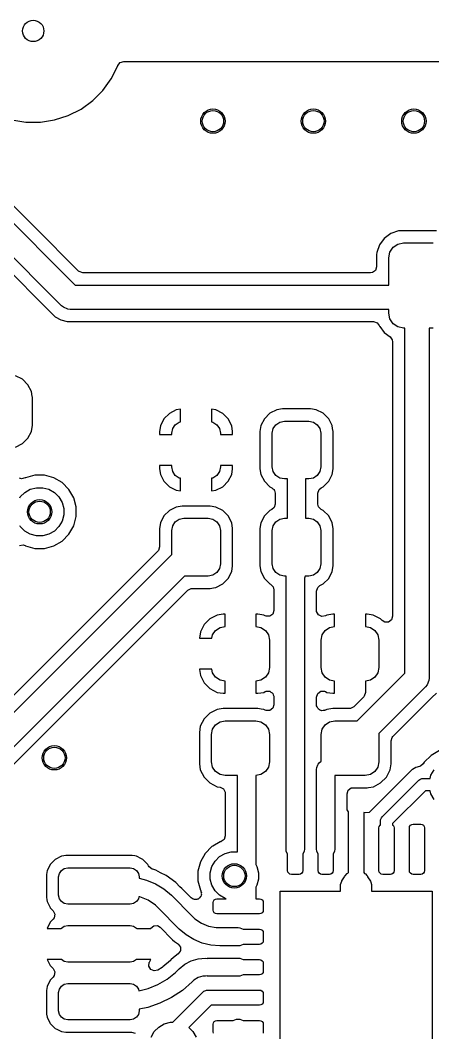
# Model space of a CAD drawing. Extents: x 5.36 to 6.5, y -4.55 to -3.35.
# Drawn here: x 5.822 to 6.089, y -4.007 to -3.352 of the extents above; entities that cross this region are included whole.
import ezdxf

# ---------------------------------------------------------------- set-up
doc = ezdxf.new("R2010")
doc.units = 0
doc.header["$MEASUREMENT"] = 0
doc.layers.add('BLACK', color=7, linetype='CONTINUOUS')

msp = doc.modelspace()

# ---------------------------------------------------------------- linework, layer by layer
at = {"layer": 'BLACK', "linetype": 'CONTINUOUS'}
for p, q in [((5.88673, -3.37939), (5.88902, -3.37864)), ((5.88902, -3.37864), (6.16563, -3.37864)), ((5.881, -3.3899), (5.88522, -3.38161)), ((5.88522, -3.38161), (5.88531, -3.38133)), ((5.88522, -3.38161), (5.88522, -3.38161)), ((5.88522, -3.38161), (5.88522, -3.38161)), ((5.88531, -3.38133), (5.88673, -3.37939)), ((5.87553, -3.39742), (5.881, -3.3899)), ((5.86896, -3.404), (5.87553, -3.39742)), ((5.86143, -3.40946), (5.86896, -3.404)), ((5.85315, -3.41368), (5.86143, -3.40946)), ((5.81664, -3.41656), (5.82582, -3.41801)), ((5.82582, -3.41801), (5.82582, -3.41801)), ((5.82582, -3.41801), (5.83512, -3.41801)), ((5.83512, -3.41801), (5.84431, -3.41656)), ((5.84431, -3.41656), (5.85315, -3.41368)), ((5.84431, -3.41656), (5.84431, -3.41656)), ((5.84431, -3.41656), (5.84431, -3.41656)), ((5.77389, -3.43949), (5.85771, -3.52331)), ((5.84888, -3.53675), (5.76507, -3.45293)), ((5.83149, -3.48592), (5.7975, -3.45193)), ((5.76294, -3.46197), (5.84477, -3.5438)), ((5.85984, -3.51427), (5.83149, -3.48592)), ((6.06186, -3.49002), (6.05762, -3.49315)), ((6.06684, -3.48828), (6.06186, -3.49002)), ((6.06802, -3.48817), (6.06684, -3.48828)), ((6.06684, -3.48828), (6.06684, -3.48828)), ((6.09143, -3.48817), (6.06802, -3.48817)), ((6.06802, -3.48817), (6.06802, -3.48817)), ((6.05762, -3.49315), (6.05449, -3.49739)), ((6.05762, -3.49315), (6.05762, -3.49315)), ((6.06334, -3.49887), (6.06646, -3.49679)), ((6.06646, -3.49679), (6.07013, -3.49606)), ((6.07013, -3.49606), (6.08932, -3.49606)), ((6.05275, -3.50237), (6.05264, -3.50355)), ((6.05264, -3.50355), (6.05264, -3.51152)), ((6.05449, -3.49739), (6.05275, -3.50237)), ((6.05275, -3.50237), (6.05275, -3.50237)), ((6.06053, -3.50566), (6.06126, -3.50199)), ((6.06126, -3.50199), (6.06334, -3.49887)), ((6.06053, -3.52331), (6.06053, -3.50566)), ((5.8603, -3.51467), (5.85984, -3.51427)), ((5.86259, -3.51541), (5.8603, -3.51467)), ((6.04874, -3.51541), (5.86259, -3.51541)), ((6.04994, -3.51522), (6.04874, -3.51541)), ((6.05189, -3.51381), (6.04994, -3.51522)), ((6.05264, -3.51152), (6.05189, -3.51381)), ((5.85771, -3.52331), (6.06053, -3.52331)), ((5.85007, -3.53773), (5.84888, -3.53675)), ((5.85291, -3.5389), (5.85007, -3.53773)), ((5.85445, -3.53906), (5.85291, -3.5389)), ((6.06053, -3.53906), (5.85445, -3.53906)), ((6.06053, -3.54158), (6.06053, -3.53906)), ((6.06126, -3.54526), (6.06053, -3.54158)), ((5.84477, -3.5438), (5.84477, -3.5438)), ((5.84477, -3.5438), (5.84477, -3.5438)), ((5.84477, -3.5438), (5.84477, -3.5438)), ((5.84477, -3.5438), (5.84836, -3.54587)), ((5.84836, -3.54587), (5.84836, -3.54587)), ((5.84836, -3.54587), (5.84836, -3.54587)), ((5.84836, -3.54587), (5.84836, -3.54587)), ((5.84836, -3.54587), (5.85237, -3.54695)), ((5.85237, -3.54695), (5.85652, -3.54695)), ((5.85652, -3.54695), (6.05071, -3.54695)), ((6.05071, -3.54695), (6.053, -3.54769)), ((6.053, -3.54769), (6.05439, -3.54956)), ((6.05439, -3.54956), (6.05449, -3.54985)), ((6.06334, -3.54837), (6.06126, -3.54526)), ((6.06646, -3.55045), (6.06334, -3.54837)), ((6.05449, -3.54985), (6.05473, -3.55018)), ((6.05473, -3.55018), (6.05762, -3.55409)), ((6.05762, -3.55409), (6.06139, -3.55687)), ((6.07013, -3.55118), (6.06646, -3.55045)), ((6.07087, -3.55118), (6.07013, -3.55118)), ((6.07087, -3.7743), (6.07087, -3.55118)), ((6.08932, -3.55118), (6.08661, -3.55118)), ((6.08661, -3.55118), (6.08661, -3.77756)), ((6.06139, -3.55687), (6.06279, -3.55883)), ((6.06279, -3.55883), (6.06297, -3.56001)), ((6.06297, -3.56001), (6.06297, -3.73758)), ((5.82356, -3.58425), (5.81911, -3.58198)), ((5.82709, -3.58778), (5.82356, -3.58425)), ((5.82936, -3.59223), (5.82709, -3.58778)), ((5.82987, -3.59548), (5.82936, -3.59223)), ((5.82936, -3.59223), (5.82936, -3.59223)), ((5.82936, -3.59223), (5.82936, -3.59223)), ((5.82994, -3.59592), (5.82987, -3.59548)), ((5.82994, -3.61415), (5.82994, -3.59592)), ((5.91862, -3.60631), (5.91509, -3.60984)), ((5.92306, -3.60405), (5.91862, -3.60631)), ((5.92307, -3.60405), (5.92306, -3.60405)), ((5.92587, -3.6036), (5.92307, -3.60405)), ((5.92587, -3.61176), (5.92587, -3.6036)), ((5.94867, -3.60405), (5.94587, -3.6036)), ((5.94587, -3.6036), (5.94587, -3.61176)), ((5.95311, -3.60631), (5.94867, -3.60405)), ((5.94867, -3.60405), (5.94867, -3.60405)), ((5.95664, -3.60984), (5.95311, -3.60631)), ((5.98357, -3.6063), (5.98004, -3.60983)), ((5.98802, -3.60403), (5.98357, -3.6063)), ((5.99171, -3.60344), (5.98802, -3.60403)), ((5.98802, -3.60403), (5.98802, -3.60403)), ((6.00994, -3.60344), (5.99171, -3.60344)), ((5.99171, -3.60344), (5.99171, -3.60344)), ((6.01363, -3.60403), (6.00994, -3.60344)), ((6.01808, -3.6063), (6.01363, -3.60403)), ((6.01363, -3.60403), (6.01363, -3.60403)), ((6.02162, -3.60983), (6.01808, -3.6063)), ((5.82936, -3.61785), (5.82994, -3.61415)), ((5.91283, -3.61429), (5.91224, -3.61797)), ((5.91509, -3.60984), (5.91283, -3.61429)), ((5.91283, -3.61429), (5.91283, -3.61429)), ((5.92072, -3.6162), (5.92242, -3.61364)), ((5.92242, -3.61364), (5.92498, -3.61194)), ((5.92498, -3.61194), (5.92587, -3.61176)), ((5.94587, -3.61176), (5.94675, -3.61194)), ((5.94675, -3.61194), (5.94931, -3.61364)), ((5.94931, -3.61364), (5.95101, -3.6162)), ((5.9589, -3.61429), (5.95664, -3.60984)), ((5.95949, -3.61797), (5.9589, -3.61429)), ((5.9589, -3.61429), (5.9589, -3.61429)), ((5.97777, -3.61428), (5.97719, -3.61797)), ((5.98004, -3.60983), (5.97777, -3.61428)), ((5.98568, -3.6162), (5.98738, -3.61364)), ((5.98738, -3.61364), (5.98994, -3.61194)), ((5.98994, -3.61194), (5.99295, -3.61134)), ((5.99295, -3.61134), (6.0087, -3.61134)), ((6.0087, -3.61134), (6.01171, -3.61194)), ((6.01171, -3.61194), (6.01427, -3.61364)), ((6.01427, -3.61364), (6.01598, -3.6162)), ((6.02388, -3.61428), (6.02162, -3.60983)), ((6.02417, -3.61608), (6.02388, -3.61428)), ((6.02388, -3.61428), (6.02388, -3.61428)), ((6.02388, -3.61428), (6.02388, -3.61428)), ((5.82709, -3.6223), (5.82929, -3.61797)), ((5.82929, -3.61797), (5.82936, -3.61785)), ((5.91224, -3.61797), (5.91224, -3.62004)), ((5.91224, -3.62004), (5.91224, -3.62004)), ((5.91224, -3.62004), (5.92012, -3.62004)), ((5.92012, -3.61921), (5.92072, -3.6162)), ((5.92012, -3.62004), (5.92012, -3.61921)), ((5.95101, -3.6162), (5.95161, -3.61921)), ((5.95161, -3.61921), (5.95161, -3.62004)), ((5.95161, -3.62004), (5.95949, -3.62004)), ((5.95949, -3.62004), (5.95949, -3.61797)), ((5.95949, -3.61797), (5.95949, -3.61797)), ((5.95949, -3.62004), (5.95949, -3.62004)), ((5.97719, -3.61797), (5.97719, -3.64211)), ((5.98508, -3.61921), (5.98568, -3.6162)), ((5.98508, -3.64087), (5.98508, -3.61921)), ((6.01598, -3.6162), (6.01657, -3.61921)), ((6.01657, -3.61921), (6.01657, -3.64087)), ((6.02447, -3.61797), (6.02417, -3.61608)), ((6.02447, -3.64211), (6.02447, -3.61797)), ((5.81911, -3.6281), (5.82356, -3.62583)), ((5.82356, -3.62583), (5.82709, -3.6223)), ((5.91224, -3.64004), (5.91224, -3.64211)), ((5.92012, -3.64004), (5.91224, -3.64004)), ((5.91224, -3.64004), (5.91224, -3.64004)), ((5.92012, -3.64087), (5.92012, -3.64004)), ((5.92072, -3.64388), (5.92012, -3.64087)), ((5.95161, -3.64087), (5.95101, -3.64388)), ((5.95949, -3.64004), (5.95161, -3.64004)), ((5.95161, -3.64004), (5.95161, -3.64087)), ((5.95949, -3.64211), (5.95949, -3.64004)), ((5.95949, -3.64004), (5.95949, -3.64004)), ((5.98568, -3.64388), (5.98508, -3.64087)), ((6.01657, -3.64087), (6.01598, -3.64388)), ((5.83153, -3.64636), (5.82552, -3.64797)), ((5.83776, -3.64636), (5.83153, -3.64636)), ((5.84377, -3.64797), (5.83776, -3.64636)), ((5.91224, -3.64211), (5.91283, -3.64579)), ((5.91283, -3.64579), (5.91283, -3.64579)), ((5.91283, -3.64579), (5.91509, -3.65024)), ((5.92242, -3.64643), (5.92072, -3.64388)), ((5.92498, -3.64814), (5.92242, -3.64643)), ((5.94931, -3.64643), (5.94675, -3.64814)), ((5.95101, -3.64388), (5.94931, -3.64643)), ((5.95664, -3.65024), (5.9589, -3.64579)), ((5.9589, -3.64579), (5.95949, -3.64211)), ((5.9589, -3.64579), (5.9589, -3.64579)), ((5.97719, -3.64211), (5.97719, -3.64211)), ((5.97719, -3.64211), (5.97777, -3.6458)), ((5.97777, -3.6458), (5.97777, -3.6458)), ((5.97777, -3.6458), (5.98004, -3.65025)), ((5.98738, -3.64643), (5.98568, -3.64388)), ((5.98994, -3.64814), (5.98738, -3.64643)), ((6.01427, -3.64643), (6.01171, -3.64814)), ((6.01598, -3.64388), (6.01427, -3.64643)), ((6.02162, -3.65025), (6.02388, -3.6458)), ((6.02388, -3.6458), (6.02447, -3.64211)), ((5.82293, -3.6486), (5.82157, -3.6482)), ((5.82529, -3.6481), (5.82293, -3.6486)), ((5.82552, -3.64797), (5.82529, -3.6481)), ((5.82552, -3.64797), (5.82552, -3.64797)), ((5.82552, -3.64797), (5.82552, -3.64797)), ((5.82862, -3.65545), (5.83259, -3.65439)), ((5.83259, -3.65439), (5.8367, -3.65439)), ((5.8367, -3.65439), (5.84067, -3.65545)), ((5.84916, -3.65108), (5.84377, -3.64797)), ((5.85356, -3.65548), (5.84916, -3.65108)), ((5.91509, -3.65024), (5.91862, -3.65377)), ((5.91862, -3.65377), (5.92306, -3.65603)), ((5.92587, -3.64832), (5.92498, -3.64814)), ((5.92587, -3.65647), (5.92587, -3.64832)), ((5.94675, -3.64814), (5.94587, -3.64832)), ((5.94587, -3.64832), (5.94587, -3.65647)), ((5.94867, -3.65603), (5.95311, -3.65377)), ((5.95311, -3.65377), (5.95664, -3.65024)), ((5.98004, -3.65025), (5.98357, -3.65378)), ((5.98357, -3.65378), (5.9849, -3.65446)), ((5.99295, -3.64874), (5.98994, -3.64814)), ((5.99492, -3.64874), (5.99295, -3.64874)), ((5.99492, -3.67421), (5.99492, -3.64874)), ((6.0087, -3.64874), (6.00673, -3.64874)), ((6.00673, -3.64874), (6.00673, -3.67421)), ((6.01171, -3.64814), (6.0087, -3.64874)), ((6.01675, -3.65446), (6.01808, -3.65378)), ((6.01808, -3.65378), (6.02162, -3.65025)), ((5.82182, -3.66099), (5.82215, -3.66041)), ((5.82215, -3.66041), (5.82506, -3.65751)), ((5.82506, -3.65751), (5.82862, -3.65545)), ((5.84067, -3.65545), (5.84423, -3.65751)), ((5.84423, -3.65751), (5.84714, -3.66041)), ((5.84714, -3.66041), (5.84919, -3.66397)), ((5.85668, -3.66087), (5.85356, -3.65548)), ((5.85829, -3.66689), (5.85668, -3.66087)), ((5.92306, -3.65603), (5.92307, -3.65603)), ((5.92307, -3.65603), (5.92587, -3.65647)), ((5.94587, -3.65647), (5.94867, -3.65603)), ((5.9849, -3.65446), (5.98554, -3.6551)), ((5.98554, -3.6551), (5.98628, -3.65564)), ((5.98628, -3.65564), (5.98638, -3.65594)), ((5.98638, -3.65594), (5.9866, -3.65616)), ((5.9866, -3.65616), (5.98703, -3.65793)), ((5.98703, -3.65793), (5.98703, -3.66502)), ((6.01463, -3.65793), (6.01537, -3.65564)), ((6.01463, -3.66502), (6.01463, -3.65793)), ((6.01537, -3.65564), (6.01675, -3.65446)), ((5.84919, -3.66397), (5.85026, -3.66794)), ((5.85829, -3.67311), (5.85829, -3.66689)), ((5.92306, -3.6669), (5.91861, -3.66917)), ((5.92675, -3.66632), (5.92306, -3.6669)), ((5.92306, -3.6669), (5.92306, -3.6669)), ((5.94498, -3.66632), (5.92675, -3.66632)), ((5.92675, -3.66632), (5.92675, -3.66632)), ((5.94867, -3.6669), (5.94498, -3.66632)), ((5.95312, -3.66917), (5.94867, -3.6669)), ((5.94867, -3.6669), (5.94867, -3.6669)), ((5.98628, -3.66731), (5.9849, -3.66849)), ((5.98703, -3.66502), (5.98628, -3.66731)), ((6.01505, -3.66679), (6.01463, -3.66502)), ((6.01527, -3.66701), (6.01505, -3.66679)), ((6.01537, -3.66731), (6.01527, -3.66701)), ((6.01611, -3.66785), (6.01537, -3.66731)), ((5.85026, -3.67206), (5.84919, -3.67603)), ((5.85026, -3.66794), (5.85026, -3.67206)), ((5.85668, -3.67913), (5.85829, -3.67311)), ((5.91508, -3.6727), (5.91281, -3.67715)), ((5.91861, -3.66917), (5.91508, -3.6727)), ((5.95666, -3.6727), (5.95312, -3.66917)), ((5.95892, -3.67715), (5.95666, -3.6727)), ((5.98004, -3.6727), (5.97777, -3.67715)), ((5.98357, -3.66917), (5.98004, -3.6727)), ((5.9849, -3.66849), (5.98357, -3.66917)), ((6.01675, -3.66849), (6.01611, -3.66785)), ((6.01808, -3.66917), (6.01675, -3.66849)), ((6.02162, -3.6727), (6.01808, -3.66917)), ((6.02388, -3.67715), (6.02162, -3.6727)), ((5.82215, -3.67959), (5.82182, -3.67901)), ((5.82506, -3.68249), (5.82215, -3.67959)), ((5.84714, -3.67959), (5.84423, -3.68249)), ((5.84919, -3.67603), (5.84714, -3.67959)), ((5.85356, -3.68452), (5.85668, -3.67913)), ((5.91281, -3.67715), (5.91222, -3.68085)), ((5.92012, -3.68209), (5.92072, -3.67907)), ((5.92072, -3.67907), (5.92242, -3.67652)), ((5.92242, -3.67652), (5.92498, -3.67481)), ((5.92498, -3.67481), (5.92799, -3.67421)), ((5.92799, -3.67421), (5.94374, -3.67421)), ((5.94374, -3.67421), (5.94675, -3.67481)), ((5.94675, -3.67481), (5.94931, -3.67652)), ((5.94931, -3.67652), (5.95101, -3.67907)), ((5.95101, -3.67907), (5.95161, -3.68209)), ((5.95951, -3.68085), (5.95892, -3.67715)), ((5.95892, -3.67715), (5.95892, -3.67715)), ((5.95892, -3.67715), (5.95892, -3.67715)), ((5.97777, -3.67715), (5.97719, -3.68085)), ((5.98508, -3.68209), (5.98568, -3.67907)), ((5.98568, -3.67907), (5.98738, -3.67652)), ((5.98738, -3.67652), (5.98994, -3.67481)), ((5.98994, -3.67481), (5.99295, -3.67421)), ((5.99295, -3.67421), (5.99492, -3.67421)), ((6.00673, -3.67421), (6.0087, -3.67421)), ((6.0087, -3.67421), (6.01171, -3.67481)), ((6.01171, -3.67481), (6.01427, -3.67652)), ((6.01427, -3.67652), (6.01598, -3.67907)), ((6.01598, -3.67907), (6.01657, -3.68209)), ((6.02447, -3.68085), (6.02388, -3.67715)), ((6.02388, -3.67715), (6.02388, -3.67715)), ((6.02388, -3.67715), (6.02388, -3.67715)), ((5.82862, -3.68455), (5.82506, -3.68249)), ((5.83259, -3.68561), (5.82862, -3.68455)), ((5.8367, -3.68561), (5.83259, -3.68561)), ((5.84067, -3.68455), (5.8367, -3.68561)), ((5.84423, -3.68249), (5.84067, -3.68455)), ((5.84916, -3.68892), (5.85356, -3.68452)), ((5.91222, -3.68085), (5.91222, -3.69264)), ((5.92012, -3.69753), (5.92012, -3.68209)), ((5.95161, -3.68209), (5.95161, -3.70374)), ((5.95951, -3.70498), (5.95951, -3.68085)), ((5.95951, -3.68085), (5.95951, -3.68085)), ((5.95951, -3.68085), (5.95951, -3.68085)), ((5.97719, -3.68085), (5.97719, -3.70498)), ((5.98508, -3.70374), (5.98508, -3.68209)), ((6.01657, -3.68209), (6.01657, -3.70374)), ((6.02447, -3.70498), (6.02447, -3.68085)), ((6.02447, -3.68085), (6.02447, -3.68085)), ((6.02447, -3.68085), (6.02447, -3.68085)), ((5.82157, -3.6918), (5.82395, -3.69142)), ((5.82395, -3.69142), (5.82529, -3.6919)), ((5.82529, -3.6919), (5.82552, -3.69203)), ((5.82552, -3.69203), (5.83153, -3.69364)), ((5.83153, -3.69364), (5.83153, -3.69364)), ((5.83153, -3.69364), (5.83776, -3.69364)), ((5.83776, -3.69364), (5.84377, -3.69203)), ((5.83776, -3.69364), (5.83776, -3.69364)), ((5.84377, -3.69203), (5.84916, -3.68892)), ((5.91222, -3.69264), (5.91148, -3.69493)), ((5.91108, -3.6954), (5.77581, -3.83067)), ((5.77593, -3.84171), (5.92012, -3.69753)), ((5.91148, -3.69493), (5.91108, -3.6954)), ((5.95101, -3.70675), (5.94931, -3.70931)), ((5.95161, -3.70374), (5.95101, -3.70675)), ((5.95892, -3.70867), (5.95951, -3.70498)), ((5.97719, -3.70498), (5.97719, -3.70498)), ((5.97719, -3.70498), (5.97777, -3.70867)), ((5.98568, -3.70675), (5.98508, -3.70374)), ((5.98738, -3.70931), (5.98568, -3.70675)), ((6.01598, -3.70675), (6.01427, -3.70931)), ((6.01657, -3.70374), (6.01598, -3.70675)), ((6.02388, -3.70867), (6.02447, -3.70498)), ((5.9283, -3.71161), (5.78333, -3.85659)), ((5.94374, -3.71161), (5.9283, -3.71161)), ((5.94675, -3.71101), (5.94374, -3.71161)), ((5.94931, -3.70931), (5.94675, -3.71101)), ((5.95312, -3.71666), (5.95666, -3.71312)), ((5.95666, -3.71312), (5.95892, -3.70867)), ((5.97777, -3.70867), (5.97777, -3.70867)), ((5.97777, -3.70867), (5.98004, -3.71312)), ((5.98004, -3.71312), (5.98357, -3.71666)), ((5.98994, -3.71101), (5.98738, -3.70931)), ((5.99295, -3.71161), (5.98994, -3.71101)), ((5.99409, -3.71161), (5.99295, -3.71161)), ((5.99409, -3.88829), (5.99409, -3.71161)), ((6.00618, -3.71225), (6.00591, -3.71291)), ((6.00591, -3.71291), (6.00591, -3.88829)), ((6.00644, -3.71161), (6.00618, -3.71225)), ((6.0087, -3.71161), (6.00644, -3.71161)), ((6.01171, -3.71101), (6.0087, -3.71161)), ((6.01427, -3.70931), (6.01171, -3.71101)), ((6.01808, -3.71666), (6.02162, -3.71312)), ((6.02162, -3.71312), (6.02388, -3.70867)), ((5.93043, -3.72065), (5.93258, -3.71956)), ((5.93258, -3.71956), (5.93319, -3.71951)), ((5.93319, -3.71951), (5.94498, -3.71951)), ((5.94498, -3.71951), (5.94702, -3.71918)), ((5.94498, -3.71951), (5.94498, -3.71951)), ((5.94702, -3.71918), (5.94867, -3.71892)), ((5.94867, -3.71892), (5.95312, -3.71666)), ((5.94867, -3.71892), (5.94867, -3.71892)), ((5.94867, -3.71892), (5.94867, -3.71892)), ((5.98357, -3.71666), (5.98357, -3.71666)), ((5.98357, -3.71666), (5.98357, -3.71666)), ((5.98357, -3.71666), (5.98407, -3.71691)), ((5.98407, -3.71691), (5.98578, -3.71862)), ((5.98578, -3.71862), (5.9862, -3.72038)), ((6.0138, -3.72123), (6.01454, -3.71894)), ((6.01454, -3.71894), (6.01593, -3.71775)), ((6.01593, -3.71775), (6.01808, -3.71666)), ((6.01593, -3.71775), (6.01593, -3.71775)), ((5.89944, -3.75164), (5.93043, -3.72065)), ((5.9862, -3.72038), (5.9862, -3.73382)), ((6.0138, -3.73382), (6.0138, -3.72123)), ((5.94477, -3.73925), (5.94102, -3.743)), ((5.94949, -3.73684), (5.94477, -3.73925)), ((5.95341, -3.73622), (5.94949, -3.73684)), ((5.94949, -3.73684), (5.94949, -3.73684)), ((5.95457, -3.73622), (5.95341, -3.73622)), ((5.95341, -3.73622), (5.95341, -3.73622)), ((5.95457, -3.74413), (5.95457, -3.73622)), ((5.97573, -3.73622), (5.97457, -3.73622)), ((5.97457, -3.73622), (5.97457, -3.73622)), ((5.97457, -3.73622), (5.97457, -3.74413)), ((5.97964, -3.73684), (5.97573, -3.73622)), ((5.98053, -3.73729), (5.97964, -3.73684)), ((5.9811, -3.73753), (5.98053, -3.73729)), ((5.98351, -3.73753), (5.9811, -3.73753)), ((5.98546, -3.73611), (5.98351, -3.73753)), ((5.9862, -3.73382), (5.98546, -3.73611)), ((6.01385, -3.73443), (6.0138, -3.73382)), ((6.01494, -3.73658), (6.01385, -3.73443)), ((6.01709, -3.73767), (6.01494, -3.73658)), ((6.01947, -3.73729), (6.01709, -3.73767)), ((6.02036, -3.73684), (6.01947, -3.73729)), ((6.02427, -3.73622), (6.02036, -3.73684)), ((6.02036, -3.73684), (6.02036, -3.73684)), ((6.02543, -3.73622), (6.02427, -3.73622)), ((6.02427, -3.73622), (6.02427, -3.73622)), ((6.02543, -3.74413), (6.02543, -3.73622)), ((6.04659, -3.73622), (6.04543, -3.73622)), ((6.04543, -3.73622), (6.04543, -3.73622)), ((6.04543, -3.73622), (6.04543, -3.74413)), ((6.05051, -3.73684), (6.04659, -3.73622)), ((6.05523, -3.73925), (6.05051, -3.73684)), ((6.05051, -3.73684), (6.05051, -3.73684)), ((6.05632, -3.74033), (6.05523, -3.73925)), ((6.06297, -3.73758), (6.06223, -3.73987)), ((5.94102, -3.743), (5.93861, -3.74772)), ((5.94846, -3.74669), (5.95133, -3.74477)), ((5.95133, -3.74477), (5.95457, -3.74413)), ((5.97457, -3.74413), (5.9778, -3.74477)), ((5.9778, -3.74477), (5.98067, -3.74669)), ((6.01933, -3.74669), (6.0222, -3.74477)), ((6.0222, -3.74477), (6.02543, -3.74413)), ((6.04543, -3.74413), (6.04867, -3.74477)), ((6.04867, -3.74477), (6.05154, -3.74669)), ((6.05787, -3.74128), (6.05632, -3.74033)), ((6.06028, -3.74128), (6.05787, -3.74128)), ((6.06223, -3.73987), (6.06028, -3.74128)), ((5.87909, -3.77199), (5.89944, -3.75164)), ((5.93861, -3.74772), (5.93799, -3.75164)), ((5.93799, -3.75164), (5.93799, -3.75181)), ((5.93799, -3.75181), (5.93799, -3.75181)), ((5.93799, -3.75181), (5.94609, -3.75181)), ((5.94609, -3.75181), (5.94654, -3.74956)), ((5.94654, -3.74956), (5.94846, -3.74669)), ((5.98067, -3.74669), (5.98259, -3.74956)), ((5.98259, -3.74956), (5.98327, -3.75295)), ((6.01673, -3.75295), (6.01741, -3.74956)), ((6.01741, -3.74956), (6.01933, -3.74669)), ((6.05154, -3.74669), (6.05346, -3.74956)), ((6.05346, -3.74956), (6.05413, -3.75295)), ((5.98327, -3.75295), (5.98327, -3.77067)), ((6.01673, -3.77067), (6.01673, -3.75295)), ((6.05413, -3.75295), (6.05413, -3.77067)), ((5.79151, -3.85957), (5.87909, -3.77199)), ((5.94609, -3.77181), (5.93799, -3.77181)), ((5.93799, -3.77181), (5.93799, -3.77181)), ((5.93799, -3.77181), (5.93799, -3.77199)), ((5.93799, -3.77199), (5.93799, -3.77199)), ((5.93799, -3.77199), (5.93861, -3.7759)), ((5.94654, -3.77406), (5.94609, -3.77181)), ((5.98327, -3.77067), (5.98259, -3.77406)), ((6.01741, -3.77406), (6.01673, -3.77067)), ((6.05413, -3.77067), (6.05346, -3.77406)), ((5.93861, -3.7759), (5.93861, -3.7759)), ((5.93861, -3.7759), (5.94102, -3.78063)), ((5.94846, -3.77693), (5.94654, -3.77406)), ((5.95133, -3.77885), (5.94846, -3.77693)), ((5.95457, -3.7795), (5.95133, -3.77885)), ((5.9778, -3.77885), (5.97457, -3.7795)), ((5.98067, -3.77693), (5.9778, -3.77885)), ((5.98259, -3.77406), (5.98067, -3.77693)), ((6.01933, -3.77693), (6.01741, -3.77406)), ((6.0222, -3.77885), (6.01933, -3.77693)), ((6.02543, -3.7795), (6.0222, -3.77885)), ((6.04005, -3.80512), (6.07087, -3.7743)), ((6.04867, -3.77885), (6.04543, -3.7795)), ((6.05154, -3.77693), (6.04867, -3.77885)), ((6.05346, -3.77406), (6.05154, -3.77693)), ((6.08661, -3.77756), (6.08646, -3.7791)), ((5.94102, -3.78063), (5.94477, -3.78437)), ((5.94477, -3.78437), (5.94949, -3.78678)), ((5.95457, -3.7874), (5.95457, -3.7795)), ((5.97457, -3.7795), (5.97457, -3.7874)), ((6.02543, -3.7874), (6.02543, -3.7795)), ((6.04543, -3.7795), (6.04543, -3.78695)), ((6.08431, -3.78313), (6.05402, -3.81341)), ((6.08529, -3.78193), (6.08431, -3.78313)), ((6.08646, -3.7791), (6.08529, -3.78193)), ((5.94949, -3.78678), (5.94949, -3.78678)), ((5.94949, -3.78678), (5.95341, -3.7874)), ((5.95341, -3.7874), (5.95457, -3.7874)), ((5.97457, -3.7874), (5.97457, -3.7874)), ((5.97457, -3.7874), (5.97573, -3.7874)), ((5.97573, -3.7874), (5.97964, -3.78678)), ((5.97964, -3.78678), (5.98053, -3.78633)), ((5.97964, -3.78678), (5.97964, -3.78678)), ((5.98053, -3.78633), (5.98084, -3.78628)), ((5.98084, -3.78628), (5.9811, -3.78609)), ((5.9811, -3.78609), (5.98201, -3.78609)), ((5.98201, -3.78609), (5.98291, -3.78595)), ((5.98291, -3.78595), (5.98319, -3.78609)), ((5.98319, -3.78609), (5.98351, -3.78609)), ((5.98351, -3.78609), (5.98425, -3.78663)), ((5.98425, -3.78663), (5.98506, -3.78704)), ((5.98506, -3.78704), (5.9852, -3.78732)), ((5.9852, -3.78732), (5.98546, -3.78751)), ((5.98546, -3.78751), (5.98574, -3.78838)), ((5.98574, -3.78838), (5.98615, -3.78919)), ((5.98615, -3.78919), (5.9862, -3.7898)), ((5.9862, -3.7898), (5.9862, -3.79482)), ((6.0138, -3.7898), (6.01454, -3.78751)), ((6.0138, -3.79482), (6.0138, -3.7898)), ((6.01454, -3.78751), (6.01649, -3.78609)), ((6.01649, -3.78609), (6.0189, -3.78609)), ((6.0189, -3.78609), (6.01947, -3.78633)), ((6.01947, -3.78633), (6.02036, -3.78678)), ((6.02036, -3.78678), (6.02427, -3.7874)), ((6.02427, -3.7874), (6.02543, -3.7874)), ((6.04429, -3.78971), (6.03792, -3.79608)), ((6.04469, -3.78924), (6.04429, -3.78971)), ((6.04543, -3.78695), (6.04469, -3.78924)), ((6.06317, -3.81543), (6.08842, -3.79018)), ((6.08842, -3.79018), (6.09136, -3.78724)), ((6.08842, -3.79018), (6.08842, -3.79018)), ((5.94948, -3.79785), (5.94476, -3.80025)), ((5.95341, -3.79722), (5.94948, -3.79785)), ((5.94948, -3.79785), (5.94948, -3.79785)), ((5.97573, -3.79722), (5.95341, -3.79722)), ((5.95341, -3.79722), (5.95341, -3.79722)), ((5.97797, -3.79758), (5.97573, -3.79722)), ((5.97573, -3.79722), (5.97573, -3.79722)), ((5.97965, -3.79785), (5.97797, -3.79758)), ((5.98053, -3.7983), (5.97965, -3.79785)), ((5.97965, -3.79785), (5.97965, -3.79785)), ((5.9811, -3.79853), (5.98053, -3.7983)), ((5.98351, -3.79853), (5.9811, -3.79853)), ((5.98546, -3.79711), (5.98351, -3.79853)), ((5.9862, -3.79482), (5.98546, -3.79711)), ((6.01385, -3.79543), (6.0138, -3.79482)), ((6.01426, -3.79625), (6.01385, -3.79543)), ((6.01454, -3.79711), (6.01426, -3.79625)), ((6.0148, -3.7973), (6.01454, -3.79711)), ((6.01494, -3.79758), (6.0148, -3.7973)), ((6.01575, -3.79799), (6.01494, -3.79758)), ((6.01649, -3.79853), (6.01575, -3.79799)), ((6.01681, -3.79853), (6.01649, -3.79853)), ((6.01709, -3.79867), (6.01681, -3.79853)), ((6.01799, -3.79853), (6.01709, -3.79867)), ((6.0189, -3.79853), (6.01799, -3.79853)), ((6.01916, -3.79834), (6.0189, -3.79853)), ((6.01947, -3.7983), (6.01916, -3.79834)), ((6.02035, -3.79785), (6.01947, -3.7983)), ((6.02427, -3.79722), (6.02035, -3.79785)), ((6.02035, -3.79785), (6.02035, -3.79785)), ((6.03516, -3.79722), (6.02427, -3.79722)), ((6.03577, -3.79718), (6.03516, -3.79722)), ((6.03792, -3.79608), (6.03577, -3.79718)), ((5.941, -3.80401), (5.93859, -3.80873)), ((5.94476, -3.80025), (5.941, -3.80401)), ((5.93859, -3.80874), (5.93797, -3.81266)), ((5.93859, -3.80873), (5.93859, -3.80874)), ((5.94587, -3.81398), (5.94654, -3.81059)), ((5.94654, -3.81059), (5.94846, -3.80771)), ((5.94846, -3.80771), (5.95133, -3.80579)), ((5.95133, -3.80579), (5.95472, -3.80512)), ((5.95472, -3.80512), (5.97441, -3.80512)), ((5.97441, -3.80512), (5.9778, -3.80579)), ((5.9778, -3.80579), (5.98067, -3.80771)), ((5.98067, -3.80771), (5.98259, -3.81059)), ((5.98259, -3.81059), (5.98327, -3.81398)), ((6.01673, -3.81398), (6.01741, -3.81059)), ((6.01741, -3.81059), (6.01933, -3.80771)), ((6.01933, -3.80771), (6.0222, -3.80579)), ((6.0222, -3.80579), (6.02559, -3.80512)), ((6.02559, -3.80512), (6.04005, -3.80512)), ((5.93797, -3.81266), (5.93797, -3.83301)), ((5.94587, -3.83169), (5.94587, -3.81398)), ((5.98327, -3.81398), (5.98327, -3.83169)), ((6.01673, -3.83122), (6.01673, -3.81398)), ((6.05402, -3.81341), (6.05413, -3.81398)), ((6.05413, -3.81398), (6.05413, -3.83169)), ((6.06203, -3.81818), (6.06277, -3.81589)), ((6.06277, -3.81589), (6.06317, -3.81543)), ((6.06203, -3.83301), (6.06203, -3.81818)), ((6.09324, -3.82443), (6.08785, -3.82754)), ((6.01551, -3.83244), (6.01673, -3.83122)), ((6.08785, -3.82754), (6.08344, -3.83194)), ((5.93797, -3.83301), (5.93859, -3.83693)), ((5.93859, -3.83693), (5.93859, -3.83693)), ((5.93859, -3.83693), (5.941, -3.84166)), ((5.94654, -3.83508), (5.94587, -3.83169)), ((5.94846, -3.83796), (5.94654, -3.83508)), ((5.98259, -3.83508), (5.98067, -3.83796)), ((5.98327, -3.83169), (5.98259, -3.83508)), ((6.01378, -3.83661), (6.01389, -3.83546)), ((6.01378, -3.88829), (6.01378, -3.83661)), ((6.01389, -3.83546), (6.01463, -3.83367)), ((6.01463, -3.83367), (6.01477, -3.83333)), ((6.01477, -3.83333), (6.01551, -3.83244)), ((6.05346, -3.83508), (6.05154, -3.83796)), ((6.07541, -3.83699), (6.05179, -3.86061)), ((6.05413, -3.83169), (6.05346, -3.83508)), ((6.059, -3.84166), (6.06141, -3.83693)), ((6.06141, -3.83693), (6.06203, -3.83301)), ((6.0758, -3.83677), (6.07541, -3.83699)), ((6.07811, -3.83543), (6.0758, -3.83677)), ((6.08048, -3.8348), (6.07811, -3.83543)), ((6.07811, -3.83543), (6.07811, -3.83543)), ((6.08105, -3.83459), (6.08048, -3.8348)), ((6.08284, -3.83298), (6.08105, -3.83459)), ((6.08344, -3.83194), (6.08284, -3.83298)), ((6.08781, -3.84043), (6.08987, -3.83687)), ((5.941, -3.84166), (5.941, -3.84166)), ((5.941, -3.84166), (5.94476, -3.84541)), ((5.95133, -3.83988), (5.94846, -3.83796)), ((5.95472, -3.84055), (5.95133, -3.83988)), ((5.9626, -3.84055), (5.95472, -3.84055)), ((5.9626, -3.8899), (5.9626, -3.84055)), ((5.9778, -3.83988), (5.97441, -3.84055)), ((5.97441, -3.84055), (5.97441, -3.89815)), ((5.98067, -3.83796), (5.9778, -3.83988)), ((6.04528, -3.84055), (6.02559, -3.84055)), ((6.02559, -3.84055), (6.02559, -3.88829)), ((6.04867, -3.83988), (6.04528, -3.84055)), ((6.05154, -3.83796), (6.04867, -3.83988)), ((6.05524, -3.84541), (6.059, -3.84166)), ((6.05627, -3.86729), (6.07989, -3.84367)), ((6.07989, -3.84367), (6.08049, -3.84318)), ((6.08049, -3.84318), (6.08191, -3.8426)), ((6.08191, -3.8426), (6.08268, -3.84252)), ((6.08268, -3.84252), (6.08725, -3.84252)), ((6.08725, -3.84252), (6.08781, -3.84043)), ((5.94476, -3.84541), (5.94476, -3.84541)), ((5.94476, -3.84541), (5.94948, -3.84782)), ((5.94948, -3.84782), (5.94948, -3.84782)), ((5.94948, -3.84782), (5.94948, -3.84782)), ((5.94948, -3.84782), (5.95142, -3.84813)), ((5.95142, -3.84813), (5.95356, -3.84922)), ((5.95356, -3.84922), (5.95466, -3.85137)), ((6.03348, -3.85234), (6.03423, -3.85005)), ((6.03423, -3.85005), (6.03618, -3.84864)), ((6.03618, -3.84864), (6.03738, -3.84844)), ((6.03738, -3.84844), (6.04659, -3.84844)), ((6.04659, -3.84844), (6.04744, -3.84831)), ((6.04744, -3.84831), (6.05052, -3.84782)), ((6.05052, -3.84782), (6.05524, -3.84541)), ((6.08431, -3.85039), (6.06299, -3.87171)), ((6.08725, -3.85039), (6.08431, -3.85039)), ((6.08781, -3.85248), (6.08725, -3.85039)), ((5.95466, -3.85137), (5.9547, -3.85198)), ((5.9547, -3.85198), (5.9547, -3.87963)), ((6.03348, -3.86183), (6.03348, -3.85234)), ((6.08987, -3.85604), (6.08781, -3.85248)), ((6.03361, -3.86281), (6.03348, -3.86183)), ((6.03445, -3.86412), (6.03361, -3.86281)), ((6.0494, -3.86299), (6.0478, -3.86443)), ((6.04943, -3.86302), (6.0494, -3.86299)), ((6.04958, -3.86282), (6.04943, -3.86302)), ((6.04959, -3.86282), (6.04958, -3.86282)), ((6.05179, -3.86061), (6.04959, -3.86281)), ((6.04959, -3.86281), (6.04959, -3.86281)), ((6.04959, -3.86281), (6.04959, -3.86282)), ((6.05179, -3.86061), (6.05179, -3.86061)), ((6.03445, -3.90335), (6.03445, -3.86412)), ((6.04545, -3.86469), (6.04429, -3.86446)), ((6.04429, -3.86446), (6.04429, -3.90335)), ((6.0478, -3.86443), (6.04545, -3.86469)), ((6.05512, -3.87008), (6.05519, -3.86931)), ((6.05512, -3.87259), (6.05512, -3.87008)), ((6.05519, -3.86931), (6.05578, -3.86789)), ((6.05578, -3.86789), (6.05627, -3.86729)), ((6.05413, -3.87451), (6.05432, -3.87357)), ((6.05413, -3.90207), (6.05413, -3.87451)), ((6.05432, -3.87357), (6.05485, -3.87277)), ((6.05485, -3.87277), (6.05512, -3.87259)), ((6.06299, -3.87171), (6.06299, -3.87259)), ((6.06299, -3.87259), (6.06326, -3.87277)), ((6.06326, -3.87277), (6.06379, -3.87357)), ((6.06379, -3.87357), (6.06398, -3.87451)), ((6.06398, -3.87451), (6.06398, -3.90207)), ((6.07382, -3.87451), (6.07401, -3.87357)), ((6.07382, -3.90207), (6.07382, -3.87451)), ((6.07401, -3.87357), (6.07454, -3.87277)), ((6.07454, -3.87277), (6.07534, -3.87223)), ((6.07534, -3.87223), (6.07628, -3.87205)), ((6.07628, -3.87205), (6.0812, -3.87205)), ((6.0812, -3.87205), (6.08214, -3.87223)), ((6.08214, -3.87223), (6.08294, -3.87277)), ((6.08294, -3.87277), (6.08347, -3.87357)), ((6.08347, -3.87357), (6.08366, -3.87451)), ((6.08366, -3.87451), (6.08366, -3.90207)), ((5.9515, -3.88348), (5.94674, -3.88623)), ((5.95182, -3.8834), (5.9515, -3.88348)), ((5.9515, -3.88348), (5.9515, -3.88348)), ((5.95201, -3.88334), (5.95182, -3.8834)), ((5.95396, -3.88192), (5.95201, -3.88334)), ((5.9547, -3.87963), (5.95396, -3.88192)), ((5.94611, -3.88659), (5.94171, -3.891)), ((5.94674, -3.88623), (5.94611, -3.88659)), ((5.9546, -3.89096), (5.95857, -3.8899)), ((5.95857, -3.8899), (5.9626, -3.8899)), ((5.99421, -3.88944), (5.99409, -3.88829)), ((5.99508, -3.89154), (5.99421, -3.88944)), ((6.00579, -3.88944), (6.00492, -3.89154)), ((6.00591, -3.88829), (6.00579, -3.88944)), ((6.01389, -3.88944), (6.01378, -3.88829)), ((6.01476, -3.89154), (6.01389, -3.88944)), ((6.02548, -3.88944), (6.02461, -3.89154)), ((6.02559, -3.88829), (6.02548, -3.88944)), ((5.84473, -3.8948), (5.84147, -3.89805)), ((5.84886, -3.89277), (5.84473, -3.8948)), ((5.8502, -3.89258), (5.84886, -3.89277)), ((5.85154, -3.89238), (5.8502, -3.89258)), ((5.89452, -3.89238), (5.85154, -3.89238)), ((5.89613, -3.89262), (5.89452, -3.89238)), ((5.8972, -3.89277), (5.89613, -3.89262)), ((5.90051, -3.89439), (5.8972, -3.89277)), ((5.90134, -3.8948), (5.90051, -3.89439)), ((5.90459, -3.89805), (5.90134, -3.8948)), ((5.9386, -3.89639), (5.93699, -3.9024)), ((5.94171, -3.891), (5.9386, -3.89639)), ((5.94608, -3.89949), (5.94814, -3.89593)), ((5.94814, -3.89593), (5.95104, -3.89302)), ((5.95104, -3.89302), (5.9546, -3.89096)), ((5.99508, -3.90207), (5.99508, -3.89154)), ((6.00492, -3.89154), (6.00492, -3.90207)), ((6.01476, -3.90207), (6.01476, -3.89154)), ((6.02461, -3.89154), (6.02461, -3.90207)), ((5.83932, -3.90309), (5.83906, -3.90487)), ((5.83945, -3.90219), (5.83932, -3.90309)), ((5.84147, -3.89805), (5.83945, -3.90219)), ((5.8474, -3.90392), (5.84868, -3.90201)), ((5.84868, -3.90201), (5.85059, -3.90073)), ((5.85059, -3.90073), (5.85285, -3.90028)), ((5.85285, -3.90028), (5.89321, -3.90028)), ((5.89321, -3.90028), (5.89547, -3.90073)), ((5.89547, -3.90073), (5.89738, -3.90201)), ((5.89738, -3.90201), (5.89866, -3.90392)), ((5.90509, -3.89907), (5.90459, -3.89805)), ((5.90459, -3.89805), (5.90459, -3.89805)), ((5.90459, -3.89805), (5.90459, -3.89805)), ((5.90459, -3.89805), (5.90459, -3.89805)), ((5.90544, -3.89965), (5.90509, -3.89907)), ((5.90739, -3.90107), (5.90544, -3.89965)), ((5.90853, -3.90144), (5.90739, -3.90107)), ((5.90977, -3.90184), (5.90853, -3.90144)), ((5.91293, -3.90345), (5.90977, -3.90184)), ((5.93699, -3.9024), (5.93699, -3.90862)), ((5.94502, -3.90346), (5.94608, -3.89949)), ((5.97441, -3.89815), (5.97518, -3.89949)), ((5.97518, -3.89949), (5.97624, -3.90346)), ((5.99527, -3.90301), (5.99508, -3.90207)), ((5.9958, -3.90381), (5.99527, -3.90301)), ((6.00473, -3.90301), (6.0042, -3.90381)), ((6.00492, -3.90207), (6.00473, -3.90301)), ((6.01495, -3.90301), (6.01476, -3.90207)), ((6.01548, -3.90381), (6.01495, -3.90301)), ((6.02442, -3.90301), (6.02389, -3.90381)), ((6.02461, -3.90207), (6.02442, -3.90301)), ((6.05432, -3.90301), (6.05413, -3.90207)), ((6.05485, -3.90381), (6.05432, -3.90301)), ((6.06379, -3.90301), (6.06326, -3.90381)), ((6.06398, -3.90207), (6.06379, -3.90301)), ((6.07401, -3.90301), (6.07382, -3.90207)), ((6.07454, -3.90381), (6.07401, -3.90301)), ((6.08347, -3.90301), (6.08294, -3.90381)), ((6.08366, -3.90207), (6.08347, -3.90301)), ((5.83906, -3.90487), (5.83906, -3.9193)), ((5.84695, -3.90618), (5.8474, -3.90392)), ((5.84695, -3.91799), (5.84695, -3.90618)), ((5.89866, -3.90392), (5.89911, -3.90618)), ((5.89911, -3.90618), (5.89911, -3.90707)), ((5.89911, -3.90707), (5.9037, -3.90817)), ((5.9037, -3.90817), (5.90959, -3.91061)), ((5.91657, -3.90531), (5.91293, -3.90345)), ((5.92275, -3.90979), (5.91657, -3.90531)), ((5.92544, -3.91249), (5.92275, -3.90979)), ((5.93699, -3.90862), (5.9386, -3.91464)), ((5.94502, -3.90757), (5.94502, -3.90346)), ((5.94608, -3.91154), (5.94502, -3.90757)), ((5.97624, -3.90757), (5.97518, -3.91154)), ((5.97624, -3.90346), (5.97624, -3.90757)), ((5.9966, -3.90434), (5.9958, -3.90381)), ((5.99754, -3.90453), (5.9966, -3.90434)), ((6.00246, -3.90453), (5.99754, -3.90453)), ((6.0034, -3.90434), (6.00246, -3.90453)), ((6.0042, -3.90381), (6.0034, -3.90434)), ((6.01628, -3.90434), (6.01548, -3.90381)), ((6.01722, -3.90453), (6.01628, -3.90434)), ((6.02215, -3.90453), (6.01722, -3.90453)), ((6.02309, -3.90434), (6.02215, -3.90453)), ((6.02389, -3.90381), (6.02309, -3.90434)), ((6.02937, -3.91107), (6.03003, -3.90891)), ((6.03003, -3.90891), (6.03022, -3.90862)), ((6.03022, -3.90862), (6.0319, -3.90611)), ((6.0319, -3.90611), (6.03205, -3.90575)), ((6.0319, -3.90611), (6.0319, -3.90611)), ((6.0319, -3.90611), (6.0319, -3.90611)), ((6.03205, -3.90575), (6.03361, -3.90392)), ((6.03361, -3.90392), (6.03398, -3.90382)), ((6.03398, -3.90382), (6.03445, -3.90335)), ((6.04429, -3.90335), (6.04487, -3.90392)), ((6.04487, -3.90392), (6.04538, -3.90409)), ((6.04538, -3.90409), (6.0464, -3.90519)), ((6.0464, -3.90519), (6.04678, -3.90579)), ((6.04678, -3.90579), (6.04684, -3.90611)), ((6.04684, -3.90611), (6.04875, -3.90896)), ((6.04875, -3.90896), (6.04878, -3.90902)), ((6.04878, -3.90902), (6.04894, -3.90967)), ((6.04894, -3.90967), (6.04937, -3.91107)), ((6.05565, -3.90434), (6.05485, -3.90381)), ((6.05659, -3.90453), (6.05565, -3.90434)), ((6.06152, -3.90453), (6.05659, -3.90453)), ((6.06246, -3.90434), (6.06152, -3.90453)), ((6.06326, -3.90381), (6.06246, -3.90434)), ((6.07534, -3.90434), (6.07454, -3.90381)), ((6.07628, -3.90453), (6.07534, -3.90434)), ((6.0812, -3.90453), (6.07628, -3.90453)), ((6.08214, -3.90434), (6.0812, -3.90453)), ((6.08294, -3.90381), (6.08214, -3.90434)), ((5.90959, -3.91061), (5.91502, -3.91393)), ((5.91502, -3.91393), (5.91986, -3.91807)), ((5.92661, -3.91366), (5.92544, -3.91249)), ((5.92544, -3.91249), (5.92544, -3.91249)), ((5.92662, -3.91366), (5.92661, -3.91366)), ((5.92721, -3.91426), (5.92662, -3.91366)), ((5.9327, -3.91975), (5.92721, -3.91426)), ((5.92721, -3.91426), (5.92721, -3.91426)), ((5.9386, -3.91464), (5.9386, -3.91464)), ((5.9386, -3.91464), (5.9386, -3.91464)), ((5.9386, -3.91464), (5.93884, -3.91505)), ((5.93884, -3.91505), (5.93898, -3.91575)), ((5.93898, -3.91575), (5.93931, -3.91639)), ((5.93931, -3.91639), (5.93923, -3.9169)), ((5.94814, -3.9151), (5.94608, -3.91154)), ((5.95104, -3.91801), (5.94814, -3.9151)), ((5.97518, -3.91154), (5.97441, -3.91287)), ((5.97441, -3.91287), (5.97441, -3.92028)), ((5.99016, -4.01378), (5.99016, -3.91535)), ((5.99016, -3.91535), (6.02937, -3.91535)), ((6.02937, -3.91535), (6.02937, -3.91107)), ((6.04937, -3.91107), (6.04937, -3.91535)), ((6.04937, -3.91535), (6.08858, -3.91535)), ((6.08858, -3.91535), (6.08858, -4.01378)), ((5.83906, -3.9193), (5.83932, -3.92109)), ((5.83932, -3.92109), (5.83945, -3.92198)), ((5.83945, -3.92198), (5.84138, -3.92593)), ((5.8474, -3.92025), (5.84695, -3.91799)), ((5.84868, -3.92217), (5.8474, -3.92025)), ((5.85059, -3.92345), (5.84868, -3.92217)), ((5.89738, -3.92217), (5.89547, -3.92345)), ((5.89866, -3.92025), (5.89738, -3.92217)), ((5.89892, -3.91897), (5.89866, -3.92025)), ((5.89955, -3.9191), (5.89892, -3.91897)), ((5.90479, -3.92127), (5.89955, -3.9191)), ((5.90951, -3.92442), (5.90479, -3.92127)), ((5.91986, -3.91807), (5.91986, -3.91807)), ((5.91986, -3.91807), (5.91986, -3.91807)), ((5.91986, -3.91807), (5.91986, -3.91807)), ((5.91986, -3.91807), (5.9333, -3.93151)), ((5.93387, -3.92056), (5.9327, -3.91975)), ((5.93439, -3.92061), (5.93387, -3.92056)), ((5.93485, -3.92084), (5.93439, -3.92061)), ((5.93556, -3.92073), (5.93485, -3.92084)), ((5.93627, -3.92081), (5.93556, -3.92073)), ((5.93672, -3.92055), (5.93627, -3.92081)), ((5.93723, -3.92047), (5.93672, -3.92055)), ((5.93774, -3.91996), (5.93723, -3.92047)), ((5.93836, -3.9196), (5.93774, -3.91996)), ((5.93857, -3.91913), (5.93836, -3.9196)), ((5.93893, -3.91876), (5.93857, -3.91913)), ((5.93905, -3.91806), (5.93893, -3.91876)), ((5.93934, -3.9174), (5.93905, -3.91806)), ((5.93923, -3.9169), (5.93934, -3.9174)), ((5.94685, -3.92274), (5.94704, -3.92179)), ((5.94685, -3.92766), (5.94685, -3.92274)), ((5.94704, -3.92179), (5.94757, -3.921)), ((5.94757, -3.921), (5.94837, -3.92046)), ((5.94837, -3.92046), (5.94931, -3.92028)), ((5.94931, -3.92028), (5.9554, -3.92028)), ((5.9546, -3.92006), (5.95104, -3.91801)), ((5.9554, -3.92028), (5.9546, -3.92006)), ((5.97441, -3.92028), (5.97687, -3.92028)), ((5.97687, -3.92028), (5.97781, -3.92046)), ((5.97781, -3.92046), (5.97861, -3.921)), ((5.97861, -3.921), (5.97914, -3.92179)), ((5.97914, -3.92179), (5.97933, -3.92274)), ((5.97933, -3.92274), (5.97933, -3.92766)), ((5.84138, -3.92593), (5.84147, -3.92612)), ((5.84147, -3.92612), (5.84339, -3.92805)), ((5.84339, -3.92805), (5.84449, -3.93019)), ((5.85285, -3.9239), (5.85059, -3.92345)), ((5.89321, -3.9239), (5.85285, -3.9239)), ((5.89547, -3.92345), (5.89321, -3.9239)), ((5.91151, -3.92642), (5.90951, -3.92442)), ((5.92495, -3.93986), (5.91151, -3.92642)), ((5.91151, -3.92642), (5.91151, -3.92642)), ((5.94704, -3.9286), (5.94685, -3.92766)), ((5.94757, -3.9294), (5.94704, -3.9286)), ((5.94837, -3.92993), (5.94757, -3.9294)), ((5.97861, -3.9294), (5.97781, -3.92993)), ((5.97914, -3.9286), (5.97861, -3.9294)), ((5.97933, -3.92766), (5.97914, -3.9286)), ((5.84148, -3.93547), (5.83952, -3.93949)), ((5.84339, -3.93356), (5.84148, -3.93547)), ((5.84411, -3.93257), (5.84339, -3.93356)), ((5.84449, -3.93019), (5.84411, -3.93257)), ((5.9333, -3.93151), (5.9333, -3.93151)), ((5.9333, -3.93151), (5.9333, -3.93151)), ((5.9333, -3.93151), (5.9333, -3.93151)), ((5.9333, -3.93151), (5.93508, -3.93329)), ((5.93508, -3.93329), (5.93925, -3.93608)), ((5.94931, -3.93012), (5.94837, -3.92993)), ((5.97687, -3.93012), (5.94931, -3.93012)), ((5.97781, -3.92993), (5.97687, -3.93012)), ((5.83952, -3.93949), (5.84862, -3.93949)), ((5.84862, -3.93949), (5.84868, -3.93941)), ((5.84868, -3.93941), (5.85059, -3.93813)), ((5.85059, -3.93813), (5.85285, -3.93768)), ((5.85285, -3.93768), (5.89321, -3.93768)), ((5.89321, -3.93768), (5.89547, -3.93813)), ((5.89547, -3.93813), (5.89738, -3.93941)), ((5.89738, -3.93941), (5.89744, -3.93949)), ((5.89744, -3.93949), (5.90654, -3.93949)), ((5.90654, -3.93949), (5.90659, -3.93942)), ((5.90659, -3.93942), (5.90843, -3.93787)), ((5.90843, -3.93787), (5.91084, -3.9377)), ((5.91084, -3.9377), (5.91265, -3.93873)), ((5.91265, -3.93873), (5.92069, -3.94677)), ((5.92498, -3.93989), (5.92495, -3.93986)), ((5.9294, -3.94366), (5.92498, -3.93989)), ((5.93925, -3.93608), (5.94389, -3.938)), ((5.94389, -3.938), (5.94881, -3.93898)), ((5.94881, -3.93898), (5.95132, -3.93898)), ((5.95132, -3.93898), (5.96309, -3.93898)), ((5.96309, -3.93898), (5.96424, -3.93909)), ((5.96424, -3.93909), (5.96634, -3.93996)), ((5.96634, -3.93996), (5.97687, -3.93996)), ((5.97687, -3.93996), (5.97781, -3.94015)), ((5.97781, -3.94015), (5.97861, -3.94068)), ((5.97861, -3.94068), (5.97914, -3.94148)), ((5.97914, -3.94148), (5.97933, -3.94242)), ((5.97933, -3.94242), (5.97933, -3.94734)), ((5.92069, -3.94677), (5.9207, -3.94678)), ((5.9207, -3.94678), (5.92188, -3.94796)), ((5.92188, -3.94796), (5.92438, -3.94977)), ((5.93439, -3.94672), (5.9294, -3.94366)), ((5.9398, -3.94896), (5.93439, -3.94672)), ((5.94549, -3.95033), (5.9398, -3.94896)), ((5.97861, -3.94908), (5.97781, -3.94962)), ((5.97914, -3.94828), (5.97861, -3.94908)), ((5.97933, -3.94734), (5.97914, -3.94828)), ((5.92494, -3.95512), (5.92429, -3.95602)), ((5.92438, -3.94977), (5.92446, -3.94984)), ((5.92446, -3.94984), (5.92506, -3.95077)), ((5.92564, -3.95427), (5.92494, -3.95512)), ((5.92506, -3.95077), (5.92571, -3.95166)), ((5.92571, -3.95407), (5.92564, -3.95416)), ((5.92564, -3.95416), (5.92564, -3.95427)), ((5.92571, -3.95166), (5.92571, -3.95177)), ((5.92571, -3.95177), (5.92577, -3.95187)), ((5.92577, -3.95187), (5.92571, -3.95297)), ((5.92571, -3.95297), (5.92571, -3.95407)), ((5.95132, -3.95079), (5.94549, -3.95033)), ((5.96309, -3.95079), (5.95132, -3.95079)), ((5.95132, -3.95079), (5.95132, -3.95079)), ((5.95132, -3.95079), (5.95132, -3.95079)), ((5.96424, -3.95067), (5.96309, -3.95079)), ((5.96634, -3.9498), (5.96424, -3.95067)), ((5.97687, -3.9498), (5.96634, -3.9498)), ((5.97781, -3.94962), (5.97687, -3.9498)), ((5.84862, -3.95949), (5.83952, -3.95949)), ((5.83952, -3.95949), (5.84148, -3.96351)), ((5.84868, -3.95957), (5.84862, -3.95949)), ((5.85059, -3.96085), (5.84868, -3.95957)), ((5.85285, -3.9613), (5.85059, -3.96085)), ((5.89321, -3.9613), (5.85285, -3.9613)), ((5.89547, -3.96085), (5.89321, -3.9613)), ((5.89738, -3.95957), (5.89547, -3.96085)), ((5.89744, -3.95949), (5.89738, -3.95957)), ((5.90654, -3.95949), (5.89744, -3.95949)), ((5.90535, -3.96396), (5.90554, -3.96156)), ((5.90554, -3.96156), (5.90564, -3.96134)), ((5.90564, -3.96134), (5.90654, -3.95949)), ((5.91926, -3.96017), (5.91431, -3.9644)), ((5.91948, -3.95997), (5.91926, -3.96017)), ((5.91956, -3.95989), (5.91948, -3.95997)), ((5.92114, -3.95831), (5.91956, -3.95989)), ((5.92429, -3.95602), (5.92114, -3.95831)), ((5.92114, -3.95831), (5.92114, -3.95831)), ((5.92858, -3.96269), (5.9327, -3.96048)), ((5.9327, -3.96048), (5.93718, -3.95912)), ((5.93718, -3.95912), (5.94184, -3.95866)), ((5.94184, -3.95866), (5.94296, -3.95892)), ((5.94184, -3.95866), (5.94184, -3.95866)), ((5.94296, -3.95892), (5.9433, -3.95877)), ((5.9433, -3.95877), (5.94445, -3.95866)), ((5.94445, -3.95866), (5.96309, -3.95866)), ((5.96309, -3.95866), (5.96424, -3.95877)), ((5.96424, -3.95877), (5.96634, -3.95965)), ((5.96634, -3.95965), (5.97687, -3.95965)), ((5.97687, -3.95965), (5.97781, -3.95983)), ((5.97781, -3.95983), (5.97861, -3.96037)), ((5.97861, -3.96037), (5.97914, -3.96116)), ((5.97914, -3.96116), (5.97933, -3.96211)), ((5.97933, -3.96211), (5.97933, -3.96703)), ((5.84148, -3.96351), (5.84339, -3.96542)), ((5.84339, -3.96542), (5.84449, -3.96757)), ((5.84449, -3.96757), (5.84411, -3.96994)), ((5.90661, -3.96602), (5.90535, -3.96396)), ((5.90883, -3.96694), (5.90661, -3.96602)), ((5.91118, -3.96638), (5.90883, -3.96694)), ((5.91381, -3.96476), (5.91118, -3.96638)), ((5.91431, -3.9644), (5.91381, -3.96476)), ((5.91709, -3.97226), (5.92253, -3.96808)), ((5.92253, -3.96808), (5.92496, -3.96566)), ((5.92496, -3.96565), (5.92858, -3.96269)), ((5.92496, -3.96566), (5.92496, -3.96565)), ((5.92496, -3.96566), (5.92496, -3.96566)), ((5.97861, -3.96877), (5.97781, -3.9693)), ((5.97914, -3.96797), (5.97861, -3.96877)), ((5.97933, -3.96703), (5.97914, -3.96797)), ((5.84147, -3.97286), (5.83945, -3.97699)), ((5.84339, -3.97093), (5.84147, -3.97286)), ((5.84147, -3.97286), (5.84147, -3.97286)), ((5.84411, -3.96994), (5.84339, -3.97093)), ((5.85059, -3.97553), (5.85285, -3.97508)), ((5.85285, -3.97508), (5.89321, -3.97508)), ((5.89321, -3.97508), (5.89547, -3.97553)), ((5.91115, -3.97569), (5.91709, -3.97226)), ((5.93331, -3.97401), (5.927, -3.97954)), ((5.93443, -3.97288), (5.93331, -3.97401)), ((5.93331, -3.97401), (5.93331, -3.97401)), ((5.93331, -3.97401), (5.93331, -3.97401)), ((5.93331, -3.97401), (5.93331, -3.97401)), ((5.93331, -3.97401), (5.93331, -3.97401)), ((5.93718, -3.97129), (5.93443, -3.97288)), ((5.94025, -3.97047), (5.93718, -3.97129)), ((5.94184, -3.97047), (5.94025, -3.97047)), ((5.94296, -3.97022), (5.94184, -3.97047)), ((5.94184, -3.97047), (5.94184, -3.97047)), ((5.9433, -3.97036), (5.94296, -3.97022)), ((5.94445, -3.97047), (5.9433, -3.97036)), ((5.96309, -3.97047), (5.94445, -3.97047)), ((5.96424, -3.97036), (5.96309, -3.97047)), ((5.96634, -3.96949), (5.96424, -3.97036)), ((5.97687, -3.96949), (5.96634, -3.96949)), ((5.97781, -3.9693), (5.97687, -3.96949)), ((5.83942, -3.97714), (5.83906, -3.97967)), ((5.83906, -3.97967), (5.83906, -3.9941)), ((5.83945, -3.97699), (5.83942, -3.97714)), ((5.84695, -3.98098), (5.8474, -3.97872)), ((5.84695, -3.9928), (5.84695, -3.98098)), ((5.8474, -3.97872), (5.84868, -3.97681)), ((5.84868, -3.97681), (5.85059, -3.97553)), ((5.89547, -3.97553), (5.89738, -3.97681)), ((5.89738, -3.97681), (5.89866, -3.97872)), ((5.89866, -3.97872), (5.8989, -3.9799)), ((5.8989, -3.9799), (5.90481, -3.97831)), ((5.90481, -3.97831), (5.91115, -3.97569)), ((5.927, -3.97954), (5.92003, -3.9842)), ((5.92081, -4.00013), (5.94017, -3.98077)), ((5.94017, -3.98077), (5.94091, -3.98016)), ((5.94091, -3.98016), (5.94209, -3.97967)), ((5.94091, -3.98016), (5.94091, -3.98016)), ((5.94209, -3.97967), (5.94269, -3.97943)), ((5.94269, -3.97943), (5.94365, -3.97933)), ((5.94269, -3.97943), (5.94269, -3.97943)), ((5.94365, -3.97933), (5.96309, -3.97933)), ((5.96309, -3.97933), (5.97687, -3.97933)), ((5.97687, -3.97933), (5.97781, -3.97952)), ((5.97781, -3.97952), (5.97861, -3.98005)), ((5.97861, -3.98005), (5.97914, -3.98085)), ((5.97914, -3.98085), (5.97933, -3.98179)), ((5.97933, -3.98179), (5.97933, -3.98671)), ((5.9125, -3.98791), (5.90455, -3.99061)), ((5.92003, -3.9842), (5.9125, -3.98791)), ((5.97861, -3.98845), (5.97781, -3.98899)), ((5.97914, -3.98765), (5.97861, -3.98845)), ((5.97933, -3.98671), (5.97914, -3.98765)), ((5.83906, -3.9941), (5.83917, -3.99489)), ((5.83917, -3.99489), (5.83945, -3.99679)), ((5.8474, -3.99506), (5.84695, -3.9928)), ((5.89911, -3.9928), (5.89866, -3.99506)), ((5.90455, -3.99061), (5.89911, -3.99169)), ((5.89911, -3.99169), (5.89911, -3.9928)), ((5.94569, -3.98917), (5.93123, -4.00363)), ((5.94931, -3.98917), (5.94569, -3.98917)), ((5.97687, -3.98917), (5.94931, -3.98917)), ((5.97781, -3.98899), (5.97687, -3.98917)), ((5.83945, -3.99679), (5.84124, -4.00046)), ((5.84124, -4.00046), (5.84147, -4.00092)), ((5.84147, -4.00092), (5.84473, -4.00418)), ((5.84868, -3.99697), (5.8474, -3.99506)), ((5.85059, -3.99825), (5.84868, -3.99697)), ((5.85285, -3.9987), (5.85059, -3.99825)), ((5.89321, -3.9987), (5.85285, -3.9987)), ((5.89547, -3.99825), (5.89321, -3.9987)), ((5.89738, -3.99697), (5.89547, -3.99825)), ((5.89866, -3.99506), (5.89738, -3.99697)), ((5.91167, -4.00325), (5.91523, -4.0012)), ((5.91523, -4.0012), (5.9192, -4.00013)), ((5.9192, -4.00013), (5.92081, -4.00013)), ((5.94685, -4.00148), (5.94704, -4.00053)), ((5.94685, -4.0064), (5.94685, -4.00148)), ((5.94704, -4.00053), (5.94757, -3.99974)), ((5.94757, -3.99974), (5.94837, -3.9992)), ((5.94837, -3.9992), (5.94931, -3.99902)), ((5.94931, -3.99902), (5.95984, -3.99902)), ((5.95984, -3.99902), (5.96194, -3.99814)), ((5.96194, -3.99814), (5.96424, -3.99814)), ((5.96424, -3.99814), (5.96634, -3.99902)), ((5.96634, -3.99902), (5.97687, -3.99902)), ((5.97687, -3.99902), (5.97781, -3.9992)), ((5.97781, -3.9992), (5.97861, -3.99974)), ((5.97861, -3.99974), (5.97914, -4.00053)), ((5.97914, -4.00053), (5.97933, -4.00148)), ((5.97933, -4.00148), (5.97933, -4.0064)), ((5.84473, -4.00418), (5.8457, -4.00466)), ((5.8457, -4.00466), (5.84886, -4.0062)), ((5.84886, -4.0062), (5.84886, -4.0062)), ((5.84886, -4.0062), (5.84886, -4.0062)), ((5.84886, -4.0062), (5.85154, -4.00659)), ((5.85154, -4.00659), (5.85154, -4.00659)), ((5.85154, -4.00659), (5.89416, -4.00659)), ((5.89416, -4.00659), (5.89645, -4.00734)), ((5.90671, -4.00972), (5.90877, -4.00616)), ((5.90877, -4.00616), (5.91167, -4.00325)), ((5.93123, -4.00363), (5.93375, -4.00616)), ((5.93375, -4.00616), (5.93581, -4.00972)), ((5.94704, -4.00734), (5.94685, -4.0064)), ((5.97933, -4.0064), (5.97914, -4.00734))]:
    msp.add_line(p, q, dxfattribs=at)
at = {"layer": 'BLACK'}
for centre, radius in [((5.83047, -3.35894), 0.00689), ((5.83047, -3.35894), 0.00689), ((5.94673, -3.41732), 0.00787), ((6.01173, -3.41732), 0.00787), ((6.07673, -3.41732), 0.00787), ((5.83465, -3.67), 0.00787), ((5.84417, -3.82913), 0.00787), ((5.96063, -3.90551), 0.00787)]:
    msp.add_circle(centre, radius, dxfattribs=at)
at = {"layer": 'WHITE'}
for centre in [(5.94673, -3.41732), (6.01173, -3.41732), (6.07673, -3.41732), (5.83465, -3.67), (5.84417, -3.82913), (5.96063, -3.90551)]:
    msp.add_circle(centre, 0.00689, dxfattribs=at)

doc.saveas('drawing.dxf')
